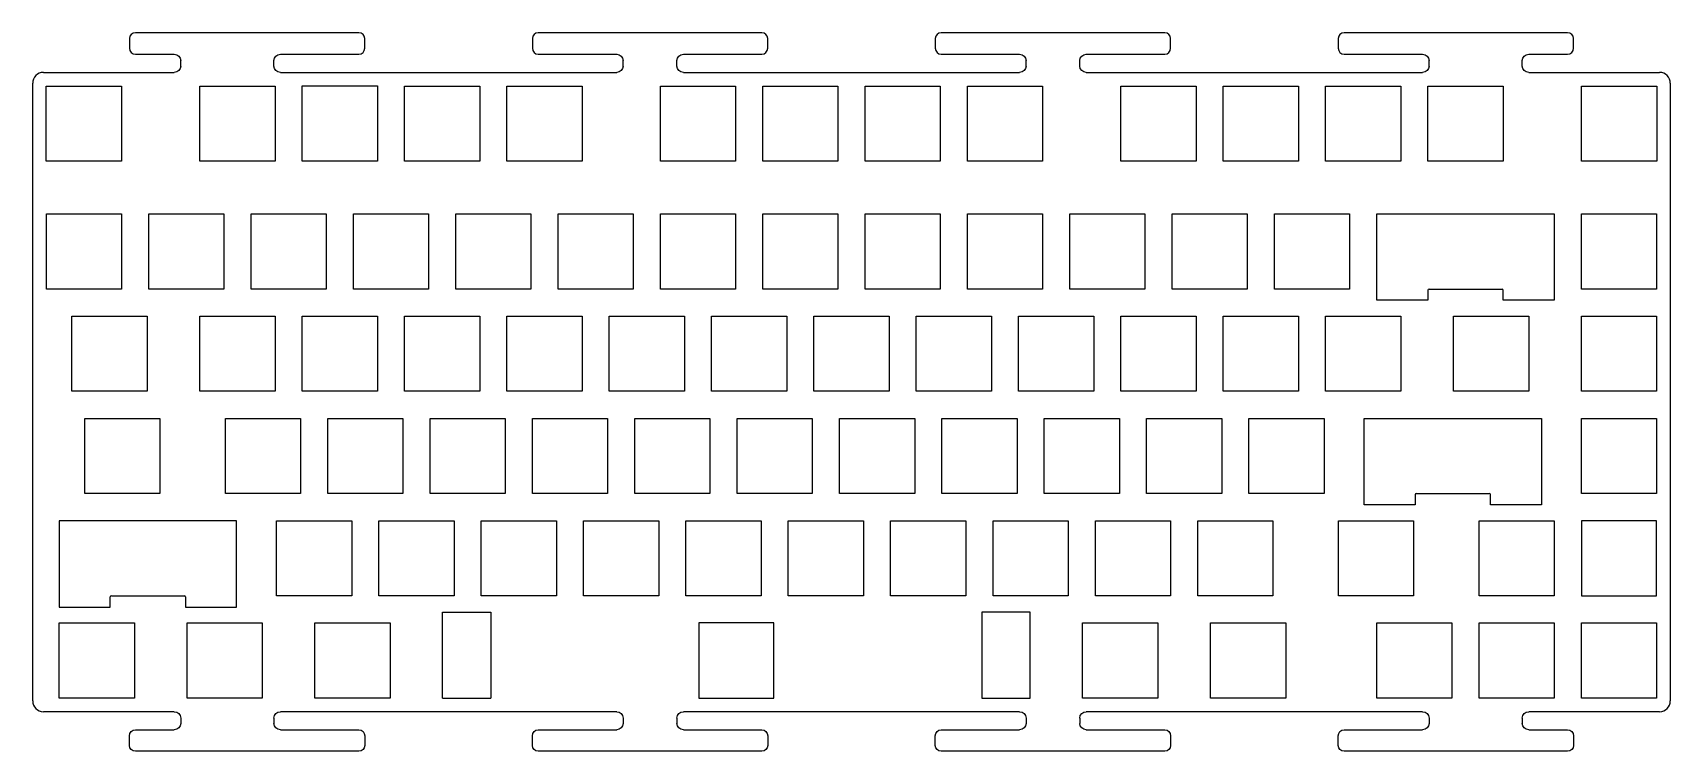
# Model space of a CAD drawing. Header units: millimetres. Extents: x -152 to 477, y -73 to 62.
# Drawn here: x -152.4 to 152.4, y -71.9 to 62 of the extents above; entities that cross this region are included whole.
import ezdxf

# ---------------------------------------------------------------- set-up
doc = ezdxf.new("R2010")
doc.units = ezdxf.units.MM
doc.layers.add('4', color=7, linetype='Continuous')

msp = doc.modelspace()

# ---------------------------------------------------------------- linework, layer by layer
at = {"layer": '4', "color": 4}
for p, q in [((-91.7, 61.98, -20.39), (-133.3, 61.98, -20.39)), ((-16.7, 61.98, -20.39), (-58.3, 61.98, -20.39)), ((58.3, 61.98, -20.39), (16.7, 61.98, -20.39)), ((133.3, 61.98, -20.39), (91.7, 61.98, -20.39)), ((-134.4, 60.88, -20.39), (-134.4, 59.08, -20.39)), ((-133.3, 57.98, -20.39), (-126.05, 57.98, -20.39)), ((-106.3, 57.98, -20.39), (-91.7, 57.98, -20.39)), ((-90.6, 59.08, -20.39), (-90.6, 60.88, -20.39)), ((-59.4, 60.88, -20.39), (-59.4, 59.08, -20.39)), ((-58.3, 57.98, -20.39), (-43.7, 57.98, -20.39)), ((-31.3, 57.98, -20.39), (-16.7, 57.98, -20.39)), ((-15.6, 59.08, -20.39), (-15.6, 60.88, -20.39)), ((15.6, 60.88, -20.39), (15.6, 59.08, -20.39)), ((16.7, 57.98, -20.39), (31.3, 57.98, -20.39)), ((43.7, 57.98, -20.39), (58.3, 57.98, -20.39)), ((59.4, 59.08, -20.39), (59.4, 60.88, -20.39)), ((90.6, 60.88, -20.39), (90.6, 59.08, -20.39)), ((91.7, 57.98, -20.39), (106.3, 57.98, -20.39)), ((126.05, 57.98, -20.39), (133.3, 57.98, -20.39)), ((134.4, 59.08, -20.39), (134.4, 60.88, -20.39)), ((-124.85, 55.78, -20.39), (-124.85, 56.78, -20.39)), ((-107.5, 55.78, -20.39), (-107.5, 56.78, -20.39)), ((-42.5, 55.78, -20.39), (-42.5, 56.78, -20.39)), ((-32.5, 55.78, -20.39), (-32.5, 56.78, -20.39)), ((32.5, 55.78, -20.39), (32.5, 56.78, -20.39)), ((42.5, 55.78, -20.39), (42.5, 56.78, -20.39)), ((107.5, 55.78, -20.39), (107.5, 56.78, -20.39)), ((124.85, 55.78, -20.39), (124.85, 56.78, -20.39)), ((-152.4, -62.49, -20.39), (-152.4, 52.58, -20.39)), ((-150.4, 54.58, -20.39), (-126.05, 54.58, -20.39)), ((-149.88, 52.05, -20.39), (-135.88, 52.05, -20.39)), ((-149.88, 38.05, -20.39), (-149.88, 52.05, -20.39)), ((-135.88, 52.05, -20.39), (-135.88, 38.05, -20.39)), ((-121.3, 38.05, -20.39), (-121.3, 52.05, -20.39)), ((-121.3, 52.05, -20.39), (-107.3, 52.05, -20.39)), ((-107.3, 52.05, -20.39), (-107.3, 38.05, -20.39)), ((-106.3, 54.58, -20.39), (-43.7, 54.58, -20.39)), ((-102.25, 38.06, -20.39), (-102.25, 52.06, -20.39)), ((-102.25, 52.06, -20.39), (-88.25, 52.06, -20.39)), ((-88.25, 52.06, -20.39), (-88.25, 38.06, -20.39)), ((-83.2, 38.05, -20.39), (-83.2, 52.05, -20.39)), ((-83.2, 52.05, -20.39), (-69.2, 52.05, -20.39)), ((-69.2, 52.05, -20.39), (-69.2, 38.05, -20.39)), ((-64.15, 52.05, -20.39), (-50.15, 52.05, -20.39)), ((-64.15, 38.05, -20.39), (-64.15, 52.05, -20.39)), ((-50.15, 52.05, -20.39), (-50.15, 38.05, -20.39)), ((-35.58, 38.05, -20.39), (-35.58, 52.05, -20.39)), ((-35.58, 52.05, -20.39), (-21.57, 52.05, -20.39)), ((-31.3, 54.58, -20.39), (31.3, 54.58, -20.39)), ((-21.57, 52.05, -20.39), (-21.57, 38.05, -20.39)), ((-16.52, 38.05, -20.39), (-16.52, 52.05, -20.39)), ((-16.52, 52.05, -20.39), (-2.52, 52.05, -20.39)), ((-2.52, 52.05, -20.39), (-2.52, 38.05, -20.39)), ((2.52, 38.05, -20.39), (2.52, 52.05, -20.39)), ((2.52, 52.05, -20.39), (16.52, 52.05, -20.39)), ((16.52, 52.05, -20.39), (16.52, 38.05, -20.39)), ((21.57, 52.05, -20.39), (35.58, 52.05, -20.39)), ((21.57, 38.05, -20.39), (21.57, 52.05, -20.39)), ((35.58, 52.05, -20.39), (35.58, 38.05, -20.39)), ((43.7, 54.58, -20.39), (106.3, 54.58, -20.39)), ((50.15, 38.05, -20.39), (50.15, 52.05, -20.39)), ((50.15, 52.05, -20.39), (64.15, 52.05, -20.39)), ((64.15, 52.05, -20.39), (64.15, 38.05, -20.39)), ((69.2, 38.05, -20.39), (69.2, 52.05, -20.39)), ((69.2, 52.05, -20.39), (83.2, 52.05, -20.39)), ((83.2, 52.05, -20.39), (83.2, 38.05, -20.39)), ((88.25, 52.05, -20.39), (102.25, 52.05, -20.39)), ((88.25, 38.05, -20.39), (88.25, 52.05, -20.39)), ((102.25, 52.05, -20.39), (102.25, 38.05, -20.39)), ((107.3, 38.05, -20.39), (107.3, 52.05, -20.39)), ((107.3, 52.05, -20.39), (121.3, 52.05, -20.39)), ((121.3, 52.05, -20.39), (121.3, 38.05, -20.39)), ((126.05, 54.58, -20.39), (150.4, 54.58, -20.39)), ((135.88, 52.05, -20.39), (149.88, 52.05, -20.39)), ((135.88, 38.05, -20.39), (135.88, 52.05, -20.39)), ((149.88, 52.05, -20.39), (149.88, 38.05, -20.39)), ((152.4, 52.58, -20.39), (152.4, -62.49, -20.39)), ((-135.88, 38.05, -20.39), (-149.88, 38.05, -20.39)), ((-107.3, 38.05, -20.39), (-121.3, 38.05, -20.39)), ((-88.25, 38.06, -20.39), (-102.25, 38.06, -20.39)), ((-69.2, 38.05, -20.39), (-83.2, 38.05, -20.39)), ((-50.15, 38.05, -20.39), (-64.15, 38.05, -20.39)), ((-21.57, 38.05, -20.39), (-35.58, 38.05, -20.39)), ((-2.52, 38.05, -20.39), (-16.52, 38.05, -20.39)), ((16.52, 38.05, -20.39), (2.52, 38.05, -20.39)), ((35.58, 38.05, -20.39), (21.57, 38.05, -20.39)), ((64.15, 38.05, -20.39), (50.15, 38.05, -20.39)), ((83.2, 38.05, -20.39), (69.2, 38.05, -20.39)), ((102.25, 38.05, -20.39), (88.25, 38.05, -20.39)), ((121.3, 38.05, -20.39), (107.3, 38.05, -20.39)), ((149.88, 38.05, -20.39), (135.88, 38.05, -20.39)), ((-149.87, 28.24, -20.39), (-135.88, 28.24, -20.39)), ((-149.87, 14.24, -20.39), (-149.87, 28.24, -20.39)), ((-135.88, 28.24, -20.39), (-135.88, 14.24, -20.39)), ((-130.82, 14.24, -20.39), (-130.82, 28.24, -20.39)), ((-130.82, 28.24, -20.39), (-116.83, 28.24, -20.39)), ((-116.83, 28.24, -20.39), (-116.83, 14.24, -20.39)), ((-111.77, 28.24, -20.39), (-97.78, 28.24, -20.39)), ((-111.77, 14.24, -20.39), (-111.77, 28.24, -20.39)), ((-97.78, 28.24, -20.39), (-97.78, 14.24, -20.39)), ((-92.72, 14.24, -20.39), (-92.72, 28.24, -20.39)), ((-92.72, 28.24, -20.39), (-78.73, 28.24, -20.39)), ((-78.73, 28.24, -20.39), (-78.73, 14.24, -20.39)), ((-73.67, 14.24, -20.39), (-73.67, 28.24, -20.39)), ((-73.67, 28.24, -20.39), (-59.68, 28.24, -20.39)), ((-59.68, 28.24, -20.39), (-59.68, 14.24, -20.39)), ((-54.63, 28.24, -20.39), (-40.63, 28.24, -20.39)), ((-54.63, 14.24, -20.39), (-54.63, 28.24, -20.39)), ((-40.63, 28.24, -20.39), (-40.63, 14.24, -20.39)), ((-35.58, 28.24, -20.39), (-21.58, 28.24, -20.39)), ((-35.58, 14.24, -20.39), (-35.58, 28.24, -20.39)), ((-21.58, 28.24, -20.39), (-21.58, 14.24, -20.39)), ((-16.52, 14.24, -20.39), (-16.52, 28.24, -20.39)), ((-16.52, 28.24, -20.39), (-2.53, 28.24, -20.39)), ((-2.53, 28.24, -20.39), (-2.53, 14.24, -20.39)), ((2.53, 28.24, -20.39), (16.52, 28.24, -20.39)), ((2.53, 14.24, -20.39), (2.53, 28.24, -20.39)), ((16.52, 28.24, -20.39), (16.52, 14.24, -20.39)), ((21.58, 14.24, -20.39), (21.58, 28.24, -20.39)), ((21.58, 28.24, -20.39), (35.57, 28.24, -20.39)), ((35.57, 28.24, -20.39), (35.57, 14.24, -20.39)), ((40.63, 28.24, -20.39), (54.62, 28.24, -20.39)), ((40.63, 14.24, -20.39), (40.63, 28.24, -20.39)), ((54.62, 28.24, -20.39), (54.62, 14.24, -20.39)), ((59.68, 28.24, -20.39), (73.67, 28.24, -20.39)), ((59.68, 14.24, -20.39), (59.68, 28.24, -20.39)), ((73.67, 28.24, -20.39), (73.67, 14.24, -20.39)), ((78.73, 14.24, -20.39), (78.73, 28.24, -20.39)), ((78.73, 28.24, -20.39), (92.72, 28.24, -20.39)), ((92.72, 28.24, -20.39), (92.72, 14.24, -20.39)), ((97.8, 28.24, -20.39), (130.8, 28.24, -20.39)), ((97.8, 12.14, -20.39), (97.8, 28.24, -20.39)), ((130.8, 28.24, -20.39), (130.8, 12.14, -20.39)), ((135.88, 14.24, -20.39), (135.88, 28.24, -20.39)), ((135.88, 28.24, -20.39), (149.87, 28.24, -20.39)), ((149.87, 28.24, -20.39), (149.87, 14.24, -20.39)), ((-135.88, 14.24, -20.39), (-149.87, 14.24, -20.39)), ((-116.83, 14.24, -20.39), (-130.82, 14.24, -20.39)), ((-97.78, 14.24, -20.39), (-111.77, 14.24, -20.39)), ((-78.73, 14.24, -20.39), (-92.72, 14.24, -20.39)), ((-59.68, 14.24, -20.39), (-73.67, 14.24, -20.39)), ((-40.63, 14.24, -20.39), (-54.63, 14.24, -20.39)), ((-21.58, 14.24, -20.39), (-35.58, 14.24, -20.39)), ((-2.53, 14.24, -20.39), (-16.52, 14.24, -20.39)), ((16.52, 14.24, -20.39), (2.53, 14.24, -20.39)), ((35.57, 14.24, -20.39), (21.58, 14.24, -20.39)), ((54.62, 14.24, -20.39), (40.63, 14.24, -20.39)), ((73.67, 14.24, -20.39), (59.68, 14.24, -20.39)), ((92.72, 14.24, -20.39), (78.73, 14.24, -20.39)), ((107.3, 14.04, -20.39), (107.3, 12.14, -20.39)), ((107.5, 14.24, -20.39), (121.1, 14.24, -20.39)), ((121.3, 12.14, -20.39), (121.3, 14.04, -20.39)), ((149.87, 14.24, -20.39), (135.88, 14.24, -20.39)), ((-145.11, -4.81, -20.39), (-145.11, 9.19, -20.39)), ((-145.11, 9.19, -20.39), (-131.11, 9.19, -20.39)), ((-131.11, 9.19, -20.39), (-131.11, -4.81, -20.39)), ((-121.3, -4.81, -20.39), (-121.3, 9.19, -20.39)), ((-121.3, 9.19, -20.39), (-107.3, 9.19, -20.39)), ((-107.3, 9.19, -20.39), (-107.3, -4.81, -20.39)), ((-102.25, -4.81, -20.39), (-102.25, 9.19, -20.39)), ((-102.25, 9.19, -20.39), (-88.25, 9.19, -20.39)), ((-88.25, 9.19, -20.39), (-88.25, -4.81, -20.39)), ((-83.2, -4.81, -20.39), (-83.2, 9.19, -20.39)), ((-83.2, 9.19, -20.39), (-69.2, 9.19, -20.39)), ((-69.2, 9.19, -20.39), (-69.2, -4.81, -20.39)), ((-64.15, 9.19, -20.39), (-50.15, 9.19, -20.39)), ((-64.15, -4.81, -20.39), (-64.15, 9.19, -20.39)), ((-50.15, 9.19, -20.39), (-50.15, -4.81, -20.39)), ((-45.1, 9.19, -20.39), (-31.1, 9.19, -20.39)), ((-45.1, -4.81, -20.39), (-45.1, 9.19, -20.39)), ((-31.1, 9.19, -20.39), (-31.1, -4.81, -20.39)), ((-26.05, 9.19, -20.39), (-12.05, 9.19, -20.39)), ((-26.05, -4.81, -20.39), (-26.05, 9.19, -20.39)), ((-12.05, 9.19, -20.39), (-12.05, -4.81, -20.39)), ((-7, 9.19, -20.39), (7, 9.19, -20.39)), ((-7, -4.81, -20.39), (-7, 9.19, -20.39)), ((7, 9.19, -20.39), (7, -4.81, -20.39)), ((12.05, -4.81, -20.39), (12.05, 9.19, -20.39)), ((12.05, 9.19, -20.39), (26.05, 9.19, -20.39)), ((26.05, 9.19, -20.39), (26.05, -4.81, -20.39)), ((31.1, -4.81, -20.39), (31.1, 9.19, -20.39)), ((31.1, 9.19, -20.39), (45.1, 9.19, -20.39)), ((45.1, 9.19, -20.39), (45.1, -4.81, -20.39)), ((50.15, 9.19, -20.39), (64.15, 9.19, -20.39)), ((50.15, -4.81, -20.39), (50.15, 9.19, -20.39)), ((64.15, 9.19, -20.39), (64.15, -4.81, -20.39)), ((69.2, 9.19, -20.39), (83.2, 9.19, -20.39)), ((69.2, -4.81, -20.39), (69.2, 9.19, -20.39)), ((83.2, 9.19, -20.39), (83.2, -4.81, -20.39)), ((88.25, -4.81, -20.39), (88.25, 9.19, -20.39)), ((88.25, 9.19, -20.39), (102.25, 9.19, -20.39)), ((107.3, 12.14, -20.39), (97.8, 12.14, -20.39)), ((102.25, 9.19, -20.39), (102.25, -4.81, -20.39)), ((112.06, 9.19, -20.39), (126.06, 9.19, -20.39)), ((112.06, -4.81, -20.39), (112.06, 9.19, -20.39)), ((130.8, 12.14, -20.39), (121.3, 12.14, -20.39)), ((126.06, 9.19, -20.39), (126.06, -4.81, -20.39)), ((135.88, -4.81, -20.39), (135.88, 9.19, -20.39)), ((135.88, 9.19, -20.39), (149.87, 9.19, -20.39)), ((149.87, 9.19, -20.39), (149.87, -4.81, -20.39)), ((-131.11, -4.81, -20.39), (-145.11, -4.81, -20.39)), ((-107.3, -4.81, -20.39), (-121.3, -4.81, -20.39)), ((-88.25, -4.81, -20.39), (-102.25, -4.81, -20.39)), ((-69.2, -4.81, -20.39), (-83.2, -4.81, -20.39)), ((-50.15, -4.81, -20.39), (-64.15, -4.81, -20.39)), ((-31.1, -4.81, -20.39), (-45.1, -4.81, -20.39)), ((-12.05, -4.81, -20.39), (-26.05, -4.81, -20.39)), ((7, -4.81, -20.39), (-7, -4.81, -20.39)), ((26.05, -4.81, -20.39), (12.05, -4.81, -20.39)), ((45.1, -4.81, -20.39), (31.1, -4.81, -20.39)), ((64.15, -4.81, -20.39), (50.15, -4.81, -20.39)), ((83.2, -4.81, -20.39), (69.2, -4.81, -20.39)), ((102.25, -4.81, -20.39), (88.25, -4.81, -20.39)), ((126.06, -4.81, -20.39), (112.06, -4.81, -20.39)), ((149.87, -4.81, -20.39), (135.88, -4.81, -20.39)), ((-142.73, -23.86, -20.39), (-142.73, -9.86, -20.39)), ((-142.73, -9.86, -20.39), (-128.73, -9.86, -20.39)), ((-128.73, -9.86, -20.39), (-128.73, -23.86, -20.39)), ((-116.54, -23.86, -20.39), (-116.54, -9.86, -20.39)), ((-116.54, -9.86, -20.39), (-102.54, -9.86, -20.39)), ((-102.54, -9.86, -20.39), (-102.54, -23.86, -20.39)), ((-97.49, -23.86, -20.39), (-97.49, -9.86, -20.39)), ((-97.49, -9.86, -20.39), (-83.49, -9.86, -20.39)), ((-83.49, -9.86, -20.39), (-83.49, -23.86, -20.39)), ((-78.44, -23.86, -20.39), (-78.44, -9.86, -20.39)), ((-78.44, -9.86, -20.39), (-64.44, -9.86, -20.39)), ((-64.44, -9.86, -20.39), (-64.44, -23.86, -20.39)), ((-59.39, -9.86, -20.39), (-45.39, -9.86, -20.39)), ((-59.39, -23.86, -20.39), (-59.39, -9.86, -20.39)), ((-45.39, -9.86, -20.39), (-45.39, -23.86, -20.39)), ((-40.34, -23.86, -20.39), (-40.34, -9.86, -20.39)), ((-40.34, -9.86, -20.39), (-26.34, -9.86, -20.39)), ((-26.34, -9.86, -20.39), (-26.34, -23.86, -20.39)), ((-21.29, -9.86, -20.39), (-7.29, -9.86, -20.39)), ((-21.29, -23.86, -20.39), (-21.29, -9.86, -20.39)), ((-7.29, -9.86, -20.39), (-7.29, -23.86, -20.39)), ((-2.24, -9.86, -20.39), (11.76, -9.86, -20.39)), ((-2.24, -23.86, -20.39), (-2.24, -9.86, -20.39)), ((11.76, -9.86, -20.39), (11.76, -23.86, -20.39)), ((16.81, -9.86, -20.39), (30.81, -9.86, -20.39)), ((16.81, -23.86, -20.39), (16.81, -9.86, -20.39)), ((30.81, -9.86, -20.39), (30.81, -23.86, -20.39)), ((35.86, -9.86, -20.39), (49.86, -9.86, -20.39)), ((35.86, -23.86, -20.39), (35.86, -9.86, -20.39)), ((49.86, -9.86, -20.39), (49.86, -23.86, -20.39)), ((54.91, -9.86, -20.39), (68.91, -9.86, -20.39)), ((54.91, -23.86, -20.39), (54.91, -9.86, -20.39)), ((68.91, -9.86, -20.39), (68.91, -23.86, -20.39)), ((73.96, -23.86, -20.39), (73.96, -9.86, -20.39)), ((73.96, -9.86, -20.39), (87.96, -9.86, -20.39)), ((87.96, -9.86, -20.39), (87.96, -23.86, -20.39)), ((95.42, -25.96, -20.39), (95.42, -9.86, -20.39)), ((95.42, -9.86, -20.39), (128.42, -9.86, -20.39)), ((128.42, -9.86, -20.39), (128.42, -25.96, -20.39)), ((135.88, -9.86, -20.39), (149.87, -9.86, -20.39)), ((135.88, -23.86, -20.39), (135.88, -9.86, -20.39)), ((149.87, -9.86, -20.39), (149.87, -23.86, -20.39)), ((-128.73, -23.86, -20.39), (-142.73, -23.86, -20.39)), ((-102.54, -23.86, -20.39), (-116.54, -23.86, -20.39)), ((-83.49, -23.86, -20.39), (-97.49, -23.86, -20.39)), ((-64.44, -23.86, -20.39), (-78.44, -23.86, -20.39)), ((-45.39, -23.86, -20.39), (-59.39, -23.86, -20.39)), ((-26.34, -23.86, -20.39), (-40.34, -23.86, -20.39)), ((-7.29, -23.86, -20.39), (-21.29, -23.86, -20.39)), ((11.76, -23.86, -20.39), (-2.24, -23.86, -20.39)), ((30.81, -23.86, -20.39), (16.81, -23.86, -20.39)), ((49.86, -23.86, -20.39), (35.86, -23.86, -20.39)), ((68.91, -23.86, -20.39), (54.91, -23.86, -20.39)), ((87.96, -23.86, -20.39), (73.96, -23.86, -20.39)), ((104.92, -24.06, -20.39), (104.92, -25.96, -20.39)), ((105.12, -23.86, -20.39), (118.72, -23.86, -20.39)), ((118.92, -25.96, -20.39), (118.92, -24.06, -20.39)), ((149.87, -23.86, -20.39), (135.88, -23.86, -20.39)), ((104.92, -25.96, -20.39), (95.42, -25.96, -20.39)), ((128.42, -25.96, -20.39), (118.92, -25.96, -20.39)), ((-114.47, -28.91, -20.39), (-147.47, -28.91, -20.39)), ((-147.47, -28.91, -20.39), (-147.47, -45.01, -20.39)), ((-114.47, -45.01, -20.39), (-114.47, -28.91, -20.39)), ((-107.01, -42.91, -20.39), (-107.01, -28.91, -20.39)), ((-107.01, -28.91, -20.39), (-93.01, -28.91, -20.39)), ((-93.01, -28.91, -20.39), (-93.01, -42.91, -20.39)), ((-87.96, -42.91, -20.39), (-87.96, -28.91, -20.39)), ((-87.96, -28.91, -20.39), (-73.96, -28.91, -20.39)), ((-73.96, -28.91, -20.39), (-73.96, -42.91, -20.39)), ((-68.91, -42.91, -20.39), (-68.91, -28.91, -20.39)), ((-68.91, -28.91, -20.39), (-54.91, -28.91, -20.39)), ((-54.91, -28.91, -20.39), (-54.91, -42.91, -20.39)), ((-49.86, -42.91, -20.39), (-49.86, -28.91, -20.39)), ((-49.86, -28.91, -20.39), (-35.86, -28.91, -20.39)), ((-35.86, -28.91, -20.39), (-35.86, -42.91, -20.39)), ((-30.81, -28.91, -20.39), (-16.81, -28.91, -20.39)), ((-30.81, -42.91, -20.39), (-30.81, -28.91, -20.39)), ((-16.81, -28.91, -20.39), (-16.81, -42.91, -20.39)), ((-11.76, -42.91, -20.39), (-11.76, -28.91, -20.39)), ((-11.76, -28.91, -20.39), (2.24, -28.91, -20.39)), ((2.24, -28.91, -20.39), (2.24, -42.91, -20.39)), ((7.29, -28.91, -20.39), (21.29, -28.91, -20.39)), ((7.29, -42.91, -20.39), (7.29, -28.91, -20.39)), ((21.29, -28.91, -20.39), (21.29, -42.91, -20.39)), ((26.34, -28.91, -20.39), (40.34, -28.91, -20.39)), ((26.34, -42.91, -20.39), (26.34, -28.91, -20.39)), ((40.34, -28.91, -20.39), (40.34, -42.91, -20.39)), ((45.39, -42.91, -20.39), (45.39, -28.91, -20.39)), ((45.39, -28.91, -20.39), (59.39, -28.91, -20.39)), ((59.39, -28.91, -20.39), (59.39, -42.91, -20.39)), ((64.44, -42.91, -20.39), (64.44, -28.91, -20.39)), ((64.44, -28.91, -20.39), (78.44, -28.91, -20.39)), ((78.44, -28.91, -20.39), (78.44, -42.91, -20.39)), ((90.63, -42.91, -20.39), (90.63, -28.91, -20.39)), ((90.63, -28.91, -20.39), (104.63, -28.91, -20.39)), ((104.63, -28.91, -20.39), (104.63, -42.91, -20.39)), ((116.83, -42.91, -20.39), (116.83, -28.91, -20.39)), ((116.83, -28.91, -20.39), (130.82, -28.91, -20.39)), ((130.82, -28.91, -20.39), (130.82, -42.91, -20.39)), ((149.87, -28.91, -20.39), (135.88, -28.91, -20.39)), ((135.88, -28.91, -20.39), (135.88, -42.91, -20.39)), ((149.87, -42.91, -20.39), (149.87, -28.91, -20.39)), ((-147.47, -45.01, -20.39), (-137.97, -45.01, -20.39)), ((-137.97, -45.01, -20.39), (-137.97, -43.11, -20.39)), ((-137.77, -42.91, -20.39), (-124.17, -42.91, -20.39)), ((-123.97, -43.11, -20.39), (-123.97, -45.01, -20.39)), ((-123.97, -45.01, -20.39), (-114.47, -45.01, -20.39)), ((-93.01, -42.91, -20.39), (-107.01, -42.91, -20.39)), ((-73.96, -42.91, -20.39), (-87.96, -42.91, -20.39)), ((-54.91, -42.91, -20.39), (-68.91, -42.91, -20.39)), ((-35.86, -42.91, -20.39), (-49.86, -42.91, -20.39)), ((-16.81, -42.91, -20.39), (-30.81, -42.91, -20.39)), ((2.24, -42.91, -20.39), (-11.76, -42.91, -20.39)), ((21.29, -42.91, -20.39), (7.29, -42.91, -20.39)), ((40.34, -42.91, -20.39), (26.34, -42.91, -20.39)), ((59.39, -42.91, -20.39), (45.39, -42.91, -20.39)), ((78.44, -42.91, -20.39), (64.44, -42.91, -20.39)), ((104.63, -42.91, -20.39), (90.63, -42.91, -20.39)), ((130.82, -42.91, -20.39), (116.83, -42.91, -20.39)), ((135.88, -42.91, -20.39), (149.87, -42.91, -20.39)), ((-147.49, -47.96, -20.39), (-133.49, -47.96, -20.39)), ((-147.49, -61.96, -20.39), (-147.49, -47.96, -20.39)), ((-133.49, -47.96, -20.39), (-133.49, -61.96, -20.39)), ((-123.68, -61.96, -20.39), (-123.68, -47.96, -20.39)), ((-123.68, -47.96, -20.39), (-109.68, -47.96, -20.39)), ((-109.68, -47.96, -20.39), (-109.68, -61.96, -20.39)), ((-99.87, -61.96, -20.39), (-99.87, -47.96, -20.39)), ((-99.87, -47.96, -20.39), (-85.87, -47.96, -20.39)), ((-85.87, -47.96, -20.39), (-85.87, -61.96, -20.39)), ((-76.12, -45.95, -20.39), (-67.12, -45.95, -20.39)), ((-76.12, -61.96, -20.39), (-76.12, -45.95, -20.39)), ((-67.12, -45.95, -20.39), (-67.12, -61.96, -20.39)), ((-14.43, -47.96, -20.39), (-28.43, -47.96, -20.39)), ((-28.43, -47.96, -20.39), (-28.43, -61.96, -20.39)), ((-14.43, -61.96, -20.39), (-14.43, -47.96, -20.39)), ((24.24, -45.95, -20.39), (24.24, -61.96, -20.39)), ((33.24, -45.95, -20.39), (24.24, -45.95, -20.39)), ((33.24, -61.96, -20.39), (33.24, -45.95, -20.39)), ((43.01, -47.96, -20.39), (57.01, -47.96, -20.39)), ((43.01, -61.96, -20.39), (43.01, -47.96, -20.39)), ((57.01, -47.96, -20.39), (57.01, -61.96, -20.39)), ((66.82, -61.96, -20.39), (66.82, -47.96, -20.39)), ((66.82, -47.96, -20.39), (80.82, -47.96, -20.39)), ((80.82, -47.96, -20.39), (80.82, -61.96, -20.39)), ((97.78, -47.96, -20.39), (111.77, -47.96, -20.39)), ((97.78, -61.96, -20.39), (97.78, -47.96, -20.39)), ((111.77, -47.96, -20.39), (111.77, -61.96, -20.39)), ((116.83, -61.96, -20.39), (116.83, -47.96, -20.39)), ((116.83, -47.96, -20.39), (130.82, -47.96, -20.39)), ((130.82, -47.96, -20.39), (130.82, -61.96, -20.39)), ((135.88, -47.96, -20.39), (149.87, -47.96, -20.39)), ((135.88, -61.96, -20.39), (135.88, -47.96, -20.39)), ((149.87, -47.96, -20.39), (149.87, -61.96, -20.39)), ((-133.49, -61.96, -20.39), (-147.49, -61.96, -20.39)), ((-109.68, -61.96, -20.39), (-123.68, -61.96, -20.39)), ((-85.87, -61.96, -20.39), (-99.87, -61.96, -20.39)), ((-76.12, -61.96, -20.39), (-67.12, -61.96, -20.39)), ((-28.43, -61.96, -20.39), (-14.43, -61.96, -20.39)), ((24.24, -61.96, -20.39), (33.24, -61.96, -20.39)), ((57.01, -61.96, -20.39), (43.01, -61.96, -20.39)), ((80.82, -61.96, -20.39), (66.82, -61.96, -20.39)), ((111.77, -61.96, -20.39), (97.78, -61.96, -20.39)), ((130.82, -61.96, -20.39), (116.83, -61.96, -20.39)), ((149.87, -61.96, -20.39), (135.88, -61.96, -20.39)), ((-126.05, -64.49, -20.39), (-150.4, -64.49, -20.39)), ((-124.85, -65.69, -20.39), (-124.85, -66.66, -20.39)), ((-107.5, -65.69, -20.39), (-107.5, -66.66, -20.39)), ((-43.7, -64.49, -20.39), (-106.3, -64.49, -20.39)), ((-42.5, -65.69, -20.39), (-42.5, -66.66, -20.39)), ((-32.5, -65.69, -20.39), (-32.5, -66.66, -20.39)), ((31.3, -64.49, -20.39), (-31.3, -64.49, -20.39)), ((32.5, -65.69, -20.39), (32.5, -66.66, -20.39)), ((42.5, -65.69, -20.39), (42.5, -66.66, -20.39)), ((106.3, -64.49, -20.39), (43.7, -64.49, -20.39)), ((107.5, -65.69, -20.39), (107.5, -66.66, -20.39)), ((124.85, -65.69, -20.39), (124.85, -66.66, -20.39)), ((150.4, -64.49, -20.39), (126.05, -64.49, -20.39)), ((-134.4, -70.76, -20.39), (-134.4, -68.96, -20.39)), ((-133.3, -67.86, -20.39), (-126.05, -67.86, -20.39)), ((-106.3, -67.86, -20.39), (-91.7, -67.86, -20.39)), ((-90.6, -68.96, -20.39), (-90.6, -70.76, -20.39)), ((-59.4, -70.76, -20.39), (-59.4, -68.96, -20.39)), ((-58.3, -67.86, -20.39), (-43.7, -67.86, -20.39)), ((-31.3, -67.86, -20.39), (-16.7, -67.86, -20.39)), ((-15.6, -68.96, -20.39), (-15.6, -70.76, -20.39)), ((15.6, -70.76, -20.39), (15.6, -68.96, -20.39)), ((16.7, -67.86, -20.39), (31.3, -67.86, -20.39)), ((43.7, -67.86, -20.39), (58.3, -67.86, -20.39)), ((59.4, -68.96, -20.39), (59.4, -70.76, -20.39)), ((90.6, -70.76, -20.39), (90.6, -68.96, -20.39)), ((91.7, -67.86, -20.39), (106.3, -67.86, -20.39)), ((126.05, -67.86, -20.39), (133.3, -67.86, -20.39)), ((134.4, -68.96, -20.39), (134.4, -70.76, -20.39)), ((-91.7, -71.86, -20.39), (-133.3, -71.86, -20.39)), ((-16.7, -71.86, -20.39), (-58.3, -71.86, -20.39)), ((58.3, -71.86, -20.39), (16.7, -71.86, -20.39)), ((133.3, -71.86, -20.39), (91.7, -71.86, -20.39))]:
    msp.add_line(p, q, dxfattribs=at)
for centre, radius, start, end in [((-133.3, 60.88, -20.39), 1.1, 90, 180), ((-91.7, 60.88, -20.39), 1.1, 0, 90), ((-58.3, 60.88, -20.39), 1.1, 90, 180), ((-16.7, 60.88, -20.39), 1.1, 0, 90), ((16.7, 60.88, -20.39), 1.1, 90, 180), ((58.3, 60.88, -20.39), 1.1, 0, 90), ((91.7, 60.88, -20.39), 1.1, 90, 180), ((133.3, 60.88, -20.39), 1.1, 0, 90), ((-133.3, 59.08, -20.39), 1.1, 180, 270), ((-91.7, 59.08, -20.39), 1.1, -90, 0), ((-58.3, 59.08, -20.39), 1.1, 180, 270), ((-16.7, 59.08, -20.39), 1.1, -90, 0), ((16.7, 59.08, -20.39), 1.1, 180, 270), ((58.3, 59.08, -20.39), 1.1, -90, 0), ((91.7, 59.08, -20.39), 1.1, 180, 270), ((133.3, 59.08, -20.39), 1.1, -90, 0), ((-150.4, 52.58, -20.39), 2, 90, 180), ((150.4, 52.58, -20.39), 2, 0, 90), ((107.5, 14.04, -20.39), 0.2, 90, 180), ((121.1, 14.04, -20.39), 0.2, 0, 90), ((105.12, -24.06, -20.39), 0.2, 90, 180), ((118.72, -24.06, -20.39), 0.2, 0, 90), ((-137.77, -43.11, -20.39), 0.2, 90, 180), ((-124.17, -43.11, -20.39), 0.2, 0, 90), ((-150.4, -62.49, -20.39), 2, 180, 270), ((150.4, -62.49, -20.39), 2, 270, 360)]:
    msp.add_arc(centre, radius, start, end, dxfattribs=at)
at = {"layer": '4', "color": 4, "extrusion": (0, 0, -1)}
for centre, radius, start, end in [((126.05, 56.78, 20.39), 1.2, 90, 180), ((106.3, 56.78, 20.39), 1.2, 0, 90), ((43.7, 56.78, 20.39), 1.2, 90, 180), ((31.3, 56.78, 20.39), 1.2, 0, 90), ((-31.3, 56.78, 20.39), 1.2, 90, 180), ((-43.7, 56.78, 20.39), 1.2, 0, 90), ((-106.3, 56.78, 20.39), 1.2, 90, 180), ((-126.05, 56.78, 20.39), 1.2, 0, 90), ((126.05, 55.78, 20.39), 1.2, 180, 270), ((106.3, 55.78, 20.39), 1.2, 270, 360), ((43.7, 55.78, 20.39), 1.2, 180, 270), ((31.3, 55.78, 20.39), 1.2, 270, 360), ((-31.3, 55.78, 20.39), 1.2, 180, 270), ((-43.7, 55.78, 20.39), 1.2, 270, 360), ((-106.3, 55.78, 20.39), 1.2, 180, 270), ((-126.05, 55.78, 20.39), 1.2, 270, 360), ((126.05, -65.69, 20.39), 1.2, 90, 180), ((126.05, -66.66, 20.39), 1.2, 180, 270), ((106.3, -65.69, 20.39), 1.2, 0, 90), ((106.3, -66.66, 20.39), 1.2, 270, 360), ((43.7, -65.69, 20.39), 1.2, 90, 180), ((43.7, -66.66, 20.39), 1.2, 180, 270), ((31.3, -65.69, 20.39), 1.2, 0, 90), ((31.3, -66.66, 20.39), 1.2, 270, 360), ((-31.3, -65.69, 20.39), 1.2, 90, 180), ((-31.3, -66.66, 20.39), 1.2, 180, 270), ((-43.7, -65.69, 20.39), 1.2, 0, 90), ((-43.7, -66.66, 20.39), 1.2, 270, 360), ((-106.3, -65.69, 20.39), 1.2, 90, 180), ((-106.3, -66.66, 20.39), 1.2, 180, 270), ((-126.05, -65.69, 20.39), 1.2, 0, 90), ((-126.05, -66.66, 20.39), 1.2, 270, 360), ((133.3, -68.96, 20.39), 1.1, 0, 90), ((91.7, -68.96, 20.39), 1.1, 90, 180), ((58.3, -68.96, 20.39), 1.1, 0, 90), ((16.7, -68.96, 20.39), 1.1, 90, 180), ((-16.7, -68.96, 20.39), 1.1, 0, 90), ((-58.3, -68.96, 20.39), 1.1, 90, 180), ((-91.7, -68.96, 20.39), 1.1, 0, 90), ((-133.3, -68.96, 20.39), 1.1, 90, 180), ((133.3, -70.76, 20.39), 1.1, 270, 360), ((91.7, -70.76, 20.39), 1.1, 180, 270), ((58.3, -70.76, 20.39), 1.1, 270, 360), ((16.7, -70.76, 20.39), 1.1, 180, 270), ((-16.7, -70.76, 20.39), 1.1, 270, 360), ((-58.3, -70.76, 20.39), 1.1, 180, 270), ((-91.7, -70.76, 20.39), 1.1, 270, 360), ((-133.3, -70.76, 20.39), 1.1, 180, 270)]:
    msp.add_arc(centre, radius, start, end, dxfattribs=at)

doc.saveas('drawing.dxf')
